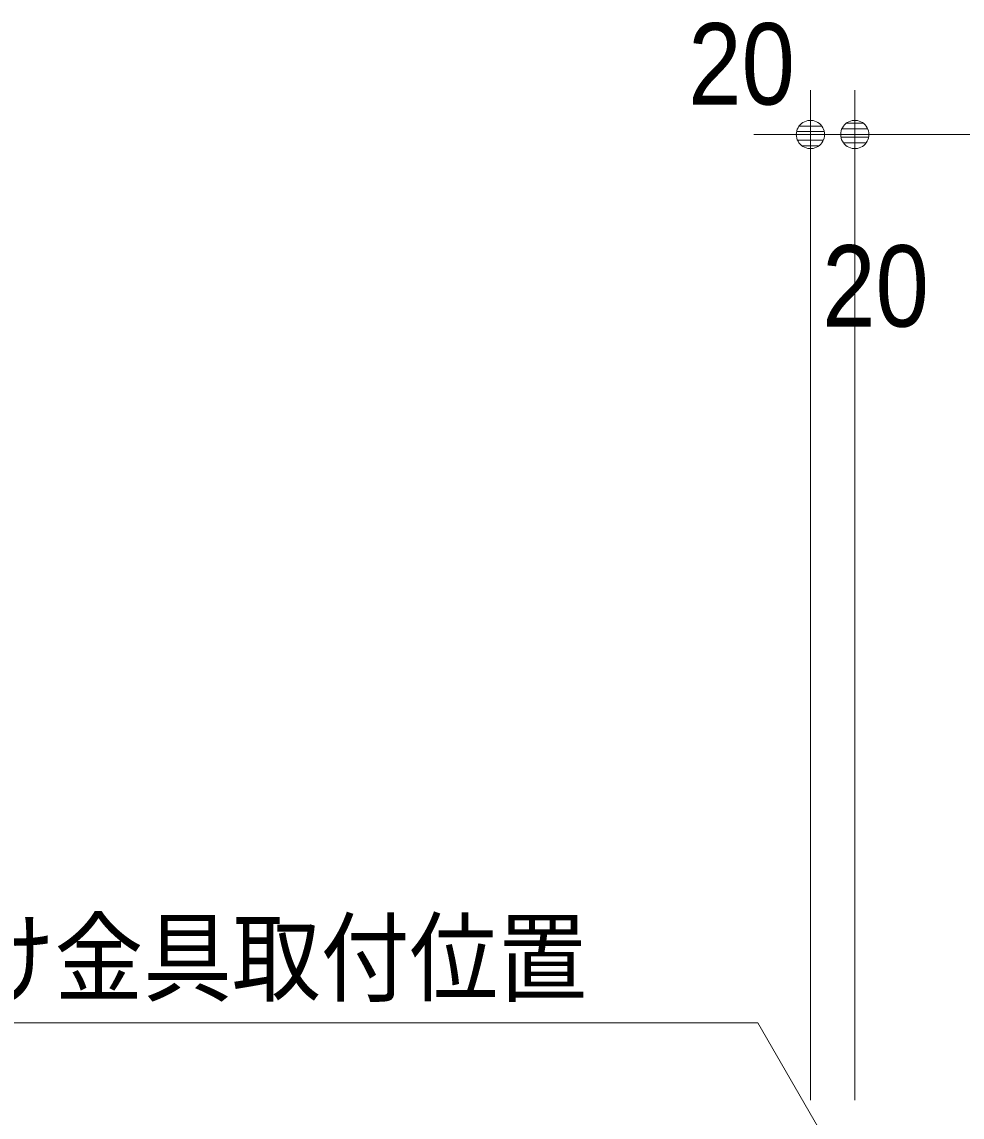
# Model space of a CAD drawing. Units: millimetres, scale not verified. Extents: x -6062 to 6062, y -3045 to 3045.
# Drawn here: x -2589.6 to -2166.2, y 407.6 to 900.7 of the extents above; entities that cross this region are included whole.
import ezdxf
from ezdxf.enums import TextEntityAlignment as Align

# ---------------------------------------------------------------- set-up
doc = ezdxf.new("R2010")
doc.units = ezdxf.units.MM
doc.header["$LTSCALE"] = 20
for name, color, linetype, lineweight in [('0-0_2寸法-1', 7, 'Continuous', 9), ('0-1_0', 7, 'Continuous', 9), ('0-2_2寸法-3', 7, 'Continuous', 9), ('0-5_2寸法-2', 7, 'Continuous', 9)]:
    doc.layers.add(name, color=color, linetype=linetype, lineweight=lineweight)
doc.styles.add('ＭＳ ゴシック', font='')
doc.styles.add('ＭＳ Ｐゴシック', font='')
doc.styles.get('ＭＳ ゴシック').set_extended_font_data('MS Gothic')
doc.styles.get('ＭＳ Ｐゴシック').set_extended_font_data('MS PGothic')

# ---------------------------------------------------------------- blocks, each defined once
blk = doc.blocks.new('_Dot')
at = {"layer": '0-1_0'}
for p, q in [((-10, 0), (-20, 0)), ((9.78, 2), (-9.78, 2)), ((7.99, 6), (-7.99, 6)), ((9.16, -3.98), (-9.16, -3.98)), ((6, -7.98), (-6, -7.98))]:
    blk.add_line(p, q, dxfattribs=at)
for points in [[(10, 0), (9.92, 1.25), (9.69, 2.49), (9.3, 3.68), (8.76, 4.82), (8.09, 5.88), (7.29, 6.85), (6.37, 7.71), (5.36, 8.44), (4.26, 9.05), (3.09, 9.51), (1.87, 9.82), (0.63, 9.98), (-0.63, 9.98), (-1.87, 9.82), (-3.09, 9.51), (-4.26, 9.05), (-5.36, 8.44), (-6.37, 7.71), (-7.29, 6.85), (-8.09, 5.88), (-8.76, 4.82), (-9.3, 3.68), (-9.69, 2.49), (-9.92, 1.25), (-10, 0), (0, 0)], [(-10, 0), (-9.92, -1.25), (-9.69, -2.49), (-9.3, -3.68), (-8.76, -4.82), (-8.09, -5.88), (-7.29, -6.85), (-6.37, -7.71), (-5.36, -8.44), (-4.26, -9.05), (-3.09, -9.51), (-1.87, -9.82), (-0.63, -9.98), (0.63, -9.98), (1.87, -9.82), (3.09, -9.51), (4.26, -9.05), (5.36, -8.44), (6.37, -7.71), (7.29, -6.85), (8.09, -5.88), (8.76, -4.82), (9.3, -3.68), (9.69, -2.49), (9.92, -1.25), (10, 0), (0, 0)]]:
    blk.add_lwpolyline(points, close=True, dxfattribs=at)

msp = doc.modelspace()

# ---------------------------------------------------------------- linework, layer by layer
at = {"layer": '0-0_2寸法-1'}
for p, q in [((-2214.5, 415.25), (-2214.5, 870)), ((-2201.79, 850), (-898.21, 850))]:
    msp.add_line(p, q, dxfattribs=at)
at = {"layer": '0-2_2寸法-3'}
msp.add_lwpolyline([(-2224.5, 391.8), (-2258.1, 450), (-2860.03, 450)], dxfattribs=at)
at = {"layer": '0-5_2寸法-2'}
for p, q in [((-2234.5, 415.25), (-2234.5, 870)), ((-2214.5, 415.25), (-2214.5, 870)), ((-2247.21, 850), (-2259.92, 850)), ((-2214.5, 850), (-2234.5, 850)), ((-2201.79, 850), (-2189.08, 850))]:
    msp.add_line(p, q, dxfattribs=at)

# ---------------------------------------------------------------- block references
at = {"layer": '0-0_2寸法-1', "xscale": 0.6356201, "yscale": 0.6356201, "rotation": 180}
msp.add_blockref('_Dot', (-2214.5, 850), dxfattribs=at)
at = {"layer": '0-5_2寸法-2', "xscale": 0.6356201, "yscale": 0.6356201}
msp.add_blockref('_Dot', (-2234.5, 850), dxfattribs=at)
at = {"layer": '0-5_2寸法-2', "xscale": 0.6356201, "yscale": 0.6356201, "rotation": 180}
msp.add_blockref('_Dot', (-2214.5, 850), dxfattribs=at)

# ---------------------------------------------------------------- texts
at = {"layer": '0-2_2寸法-3', "style": 'ＭＳ ゴシック', "width": 0.9}
msp.add_text('スライド式受け金具取付位置', height=32.55, dxfattribs=at).set_placement((-2854.62, 453.34), align=Align.BOTTOM_LEFT)
at = {"layer": '0-5_2寸法-2', "style": 'ＭＳ Ｐゴシック', "width": 0.9}
for p in [(-2289.48, 852.48), (-2229.14, 752.48)]:
    msp.add_text('20', height=36.66, dxfattribs=at).set_placement(p, align=Align.BOTTOM_LEFT)

doc.saveas('drawing.dxf')
